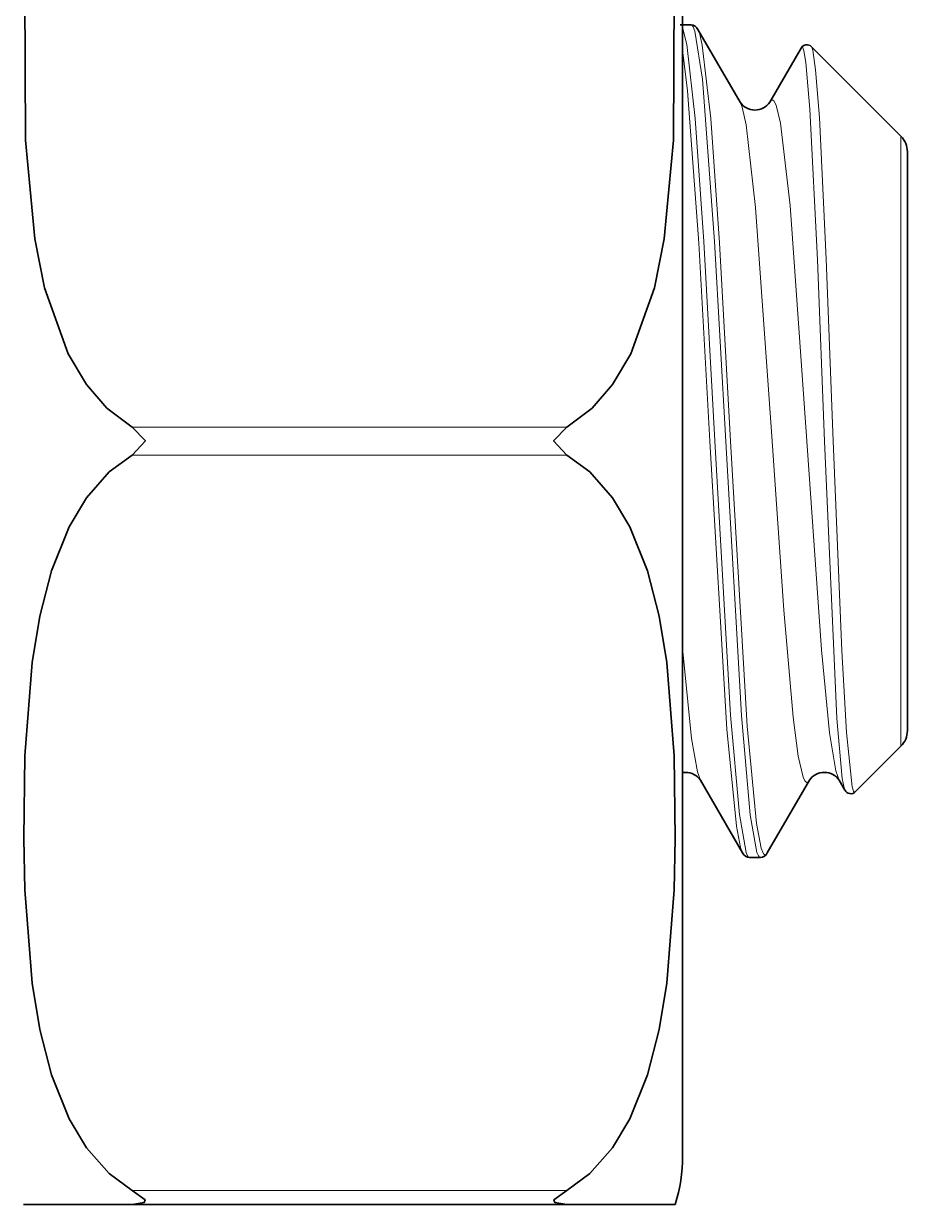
# Model space of a CAD drawing. Extents: x 315 to 857, y 212 to 651.
# Drawn here: x 330.135 to 333.32, y 357.089 to 361.344 of the extents above; entities that cross this region are included whole.
import ezdxf

# ---------------------------------------------------------------- set-up
doc = ezdxf.new("R2010")
doc.units = 0

msp = doc.modelspace()

# ---------------------------------------------------------------- linework, layer by layer
at = {"color": 7, "lineweight": 35, "ltscale": 0.097885}
msp.add_line((332.5095, 362.4146), (332.5095, 358.4992), dxfattribs=at)
at = {"color": 7, "lineweight": 35, "ltscale": 0.000983429}
for p, q in [((332.5401, 361.3392), (332.5007, 361.3392)), ((332.7901, 358.3392), (332.7507, 358.3392))]:
    msp.add_line(p, q, dxfattribs=at)
at = {"color": 7, "lineweight": 35, "ltscale": 0.007572}
for p, q in [((332.5648, 361.3229), (332.7168, 361.0609)), ((332.726, 358.3556), (332.574, 358.6175)), ((332.8148, 358.3556), (332.9668, 358.6175))]:
    msp.add_line(p, q, dxfattribs=at)
at = {"color": 7, "lineweight": 35, "ltscale": 0.005624}
msp.add_line((332.9369, 361.2555), (332.824, 361.0609), dxfattribs=at)
at = {"color": 7, "lineweight": 35, "ltscale": 0.011418}
msp.add_line((333.2962, 360.9384), (332.9733, 361.2613), dxfattribs=at)
at = {"color": 7, "lineweight": 13, "ltscale": 0.014305}
msp.add_line((333.2962, 360.9384), (333.2962, 360.3662), dxfattribs=at)
at = {"color": 7, "lineweight": 35, "ltscale": 0.013569}
msp.add_line((333.3197, 360.8818), (333.3197, 360.3391), dxfattribs=at)
at = {"color": 7, "lineweight": 13, "ltscale": 0.017866}
msp.add_line((332.6084, 359.8392), (332.5686, 360.5527), dxfattribs=at)
at = {"color": 7, "lineweight": 13, "ltscale": 0.017982}
msp.add_line((332.6257, 359.8401), (332.5859, 360.5583), dxfattribs=at)
at = {"color": 7, "lineweight": 13, "ltscale": 0.018029}
msp.add_line((332.6253, 360.5583), (332.6651, 359.8383), dxfattribs=at)
at = {"color": 7, "lineweight": 13, "ltscale": 0.017907}
msp.add_line((332.6426, 360.5544), (332.6824, 359.8392), dxfattribs=at)
at = {"color": 7, "lineweight": 13, "ltscale": 0.016338}
msp.add_line((333.0211, 359.8392), (332.9958, 360.4922), dxfattribs=at)
at = {"color": 7, "lineweight": 13, "ltscale": 0.016384}
msp.add_line((333.0525, 359.8402), (333.0273, 360.4951), dxfattribs=at)
at = {"color": 7, "lineweight": 13, "ltscale": 0.040653}
msp.add_line((333.2962, 360.3662), (333.2962, 358.7401), dxfattribs=at)
at = {"color": 7, "lineweight": 35, "ltscale": 0.038561}
msp.add_line((333.3197, 360.3391), (333.3197, 358.7966), dxfattribs=at)
at = {"color": 7, "lineweight": 13, "ltscale": 0.039131}
for p, q in [((332.0922, 359.8892), (330.5269, 359.8892)), ((332.0922, 359.7892), (330.5269, 359.7892)), ((332.0922, 357.1392), (330.5269, 357.1392))]:
    msp.add_line(p, q, dxfattribs=at)
at = {"color": 7, "lineweight": 35, "ltscale": 0.005815}
msp.add_line((333.2962, 358.7401), (333.1318, 358.5756), dxfattribs=at)
at = {"color": 7, "lineweight": 35, "ltscale": 0.000272506}
msp.add_line((332.5095, 358.6451), (332.5204, 358.6459), dxfattribs=at)
at = {"color": 7, "lineweight": 35, "ltscale": 0.001035}
msp.add_line((333.0948, 358.5817), (333.074, 358.6175), dxfattribs=at)
at = {"color": 7, "lineweight": 35, "ltscale": 0.030886}
msp.add_line((332.5095, 358.4992), (332.5095, 357.2638), dxfattribs=at)
at = {"color": 7, "lineweight": 35, "ltscale": 0.009785}
for p, q in [((330.1355, 357.0892), (330.5269, 357.0892)), ((332.0922, 357.0892), (332.4836, 357.0892))]:
    msp.add_line(p, q, dxfattribs=at)
at = {"color": 7, "lineweight": 35, "ltscale": 0.039131}
msp.add_line((332.0922, 357.0892), (330.5269, 357.0892), dxfattribs=at)
at = {"color": 7, "lineweight": 35}
for points in [[(330.5269, 362.5392), (330.4438, 362.4783), (330.3619, 362.3853), (330.2991, 362.2806), (330.2355, 362.1225), (330.1934, 361.9593), (330.1661, 361.7916), (330.14, 361.456), (330.1421, 360.9241), (330.1756, 360.569), (330.2109, 360.3922), (330.2961, 360.1539), (330.3618, 360.0433), (330.4354, 359.958), (330.5269, 359.8892)], [(332.0922, 362.5392), (332.1752, 362.4783), (332.2571, 362.3853), (332.3199, 362.2806), (332.3836, 362.1225), (332.4256, 361.9593), (332.453, 361.7916), (332.4791, 361.456), (332.477, 360.9241), (332.4435, 360.569), (332.4081, 360.3922), (332.323, 360.1539), (332.2572, 360.0433), (332.1837, 359.958), (332.0922, 359.8892)], [(330.5269, 359.7892), (330.5741, 359.8409), (330.5269, 359.8892)], [(332.0922, 359.7892), (332.045, 359.8409), (332.0922, 359.8892)], [(330.5269, 359.7892), (330.4438, 359.7283), (330.3619, 359.6353), (330.2991, 359.5306), (330.2355, 359.3725), (330.1934, 359.2093), (330.1661, 359.0416), (330.14, 358.706), (330.1357, 358.408)], [(332.0922, 359.7892), (332.1752, 359.7283), (332.2571, 359.6353), (332.3199, 359.5306), (332.3836, 359.3725), (332.4256, 359.2093), (332.453, 359.0416), (332.4791, 358.706), (332.4833, 358.408)], [(330.5269, 357.1392), (330.4438, 357.2001), (330.3619, 357.2931), (330.2991, 357.3978), (330.2355, 357.5559), (330.1934, 357.7191), (330.1661, 357.8868), (330.14, 358.2224), (330.1357, 358.408)], [(332.0922, 357.1392), (332.1752, 357.2001), (332.2571, 357.2931), (332.3199, 357.3978), (332.3836, 357.5559), (332.4256, 357.7191), (332.453, 357.8868), (332.4791, 358.2224), (332.4833, 358.408)], [(330.5269, 357.0892), (330.5702, 357.0965), (330.5735, 357.1056), (330.5269, 357.1392)], [(332.0922, 357.0892), (332.0489, 357.0965), (332.0456, 357.1056), (332.0922, 357.1392)]]:
    msp.add_lwpolyline(points, dxfattribs=at)
at = {"color": 7, "lineweight": 13}
for points in [[(332.5095, 361.33), (332.5252, 361.2688), (332.5551, 361.0026), (332.5859, 360.5583)], [(332.5401, 361.3392), (332.5416, 361.3389), (332.5447, 361.3366), (332.5479, 361.3321), (332.554, 361.3162), (332.5811, 361.1439), (332.6253, 360.5583)], [(332.5648, 361.3229), (332.5701, 361.3103), (332.5807, 361.2658), (332.6112, 361.002), (332.6426, 360.5544)], [(332.5095, 361.2494), (332.528, 361.1013), (332.5686, 360.5527)], [(332.9958, 360.4922), (332.9688, 361.0357), (332.9541, 361.2033), (332.9465, 361.2463), (332.9427, 361.2561), (332.9414, 361.2576), (332.9398, 361.2581), (332.9388, 361.2577), (332.9369, 361.2555)], [(333.0273, 360.4951), (333.0025, 361.0053), (332.9891, 361.1773), (332.9786, 361.2482), (332.9751, 361.2587), (332.9733, 361.2613)], [(332.8329, 359.8392), (332.7729, 360.6808), (332.7385, 360.9789), (332.7241, 361.0431), (332.7168, 361.0609)], [(332.9579, 359.8392), (332.8972, 360.688), (332.8624, 360.985), (332.8465, 361.0506), (332.8384, 361.0657), (332.8343, 361.0684), (332.8302, 361.0679), (332.8261, 361.0641), (332.824, 361.0609)], [(332.6084, 359.8392), (332.6697, 358.801), (332.7036, 358.452), (332.7185, 358.3752), (332.726, 358.3556)], [(332.6257, 359.8401), (332.6829, 358.8518), (332.7143, 358.4935), (332.7384, 358.3572), (332.7439, 358.3448), (332.7466, 358.3412), (332.7494, 358.3394), (332.7507, 358.3392)], [(332.6651, 359.8383), (332.7223, 358.8511), (332.7537, 358.4933), (332.7777, 358.3572), (332.7832, 358.3448), (332.7859, 358.3412), (332.7887, 358.3394), (332.7901, 358.3392)], [(332.6824, 359.8392), (332.7429, 358.8125), (332.7763, 358.4616), (332.7932, 358.3729), (332.8018, 358.3529), (332.8047, 358.3501), (332.8061, 358.3494), (332.8083, 358.3493), (332.8105, 358.3503), (332.8148, 358.3556)], [(332.9668, 358.6175), (332.9628, 358.6122), (332.9608, 358.6106), (332.9577, 358.6099), (332.9562, 358.6101), (332.9532, 358.612), (332.9501, 358.6157), (332.9442, 358.6282), (332.9266, 358.7039), (332.9079, 358.8443), (332.8741, 359.2308), (332.8329, 359.8392)], [(333.074, 358.6175), (333.0622, 358.6514), (333.0396, 358.7878), (333.0103, 359.0876), (332.9579, 359.8392)], [(333.0948, 358.5817), (333.0915, 358.5902), (333.0848, 358.6239), (333.0655, 358.8406), (333.0211, 359.8392)], [(333.1318, 358.5756), (333.1306, 358.5748), (333.1294, 358.5746), (333.1282, 358.5752), (333.1258, 358.5786), (333.121, 358.5937), (333.1002, 358.7896), (333.0835, 359.084), (333.0525, 359.8402)], [(332.574, 358.6175), (332.5631, 358.6478), (332.5421, 358.7679), (332.5098, 359.093)]]:
    msp.add_lwpolyline(points, dxfattribs=at)
at = {"color": 7, "lineweight": 35}
for centre, radius, start, end in [((332.5386, 361.3106), 0.0287, 25.1025, 87.1259), ((332.9573, 361.2452), 0.0227, 45.2793, 153.339), ((332.7694, 361.0958), 0.0632, 213.5255, 270.9181), ((332.7714, 361.0958), 0.0632, 269.0833, 326.4742), ((333.2397, 360.8818), 0.08, 0.0045, 44.9955), ((333.2397, 358.7966), 0.08, 315.0045, 359.9955), ((332.5214, 358.5826), 0.0632, 33.5258, 90.9167), ((333.0194, 358.5826), 0.0632, 89.0819, 146.4745), ((333.0214, 358.5827), 0.0632, 33.5038, 90.9187), ((333.1156, 358.592), 0.0231, 206.4786, 314.5579), ((332.7524, 358.3681), 0.0291, 205.4737, 266.7101), ((332.7884, 358.3681), 0.0291, 273.2924, 334.5405), ((331.909, 357.2638), 0.6005, 343.0947, 359.9956)]:
    msp.add_arc(centre, radius, start, end, dxfattribs=at)

doc.saveas('drawing.dxf')
